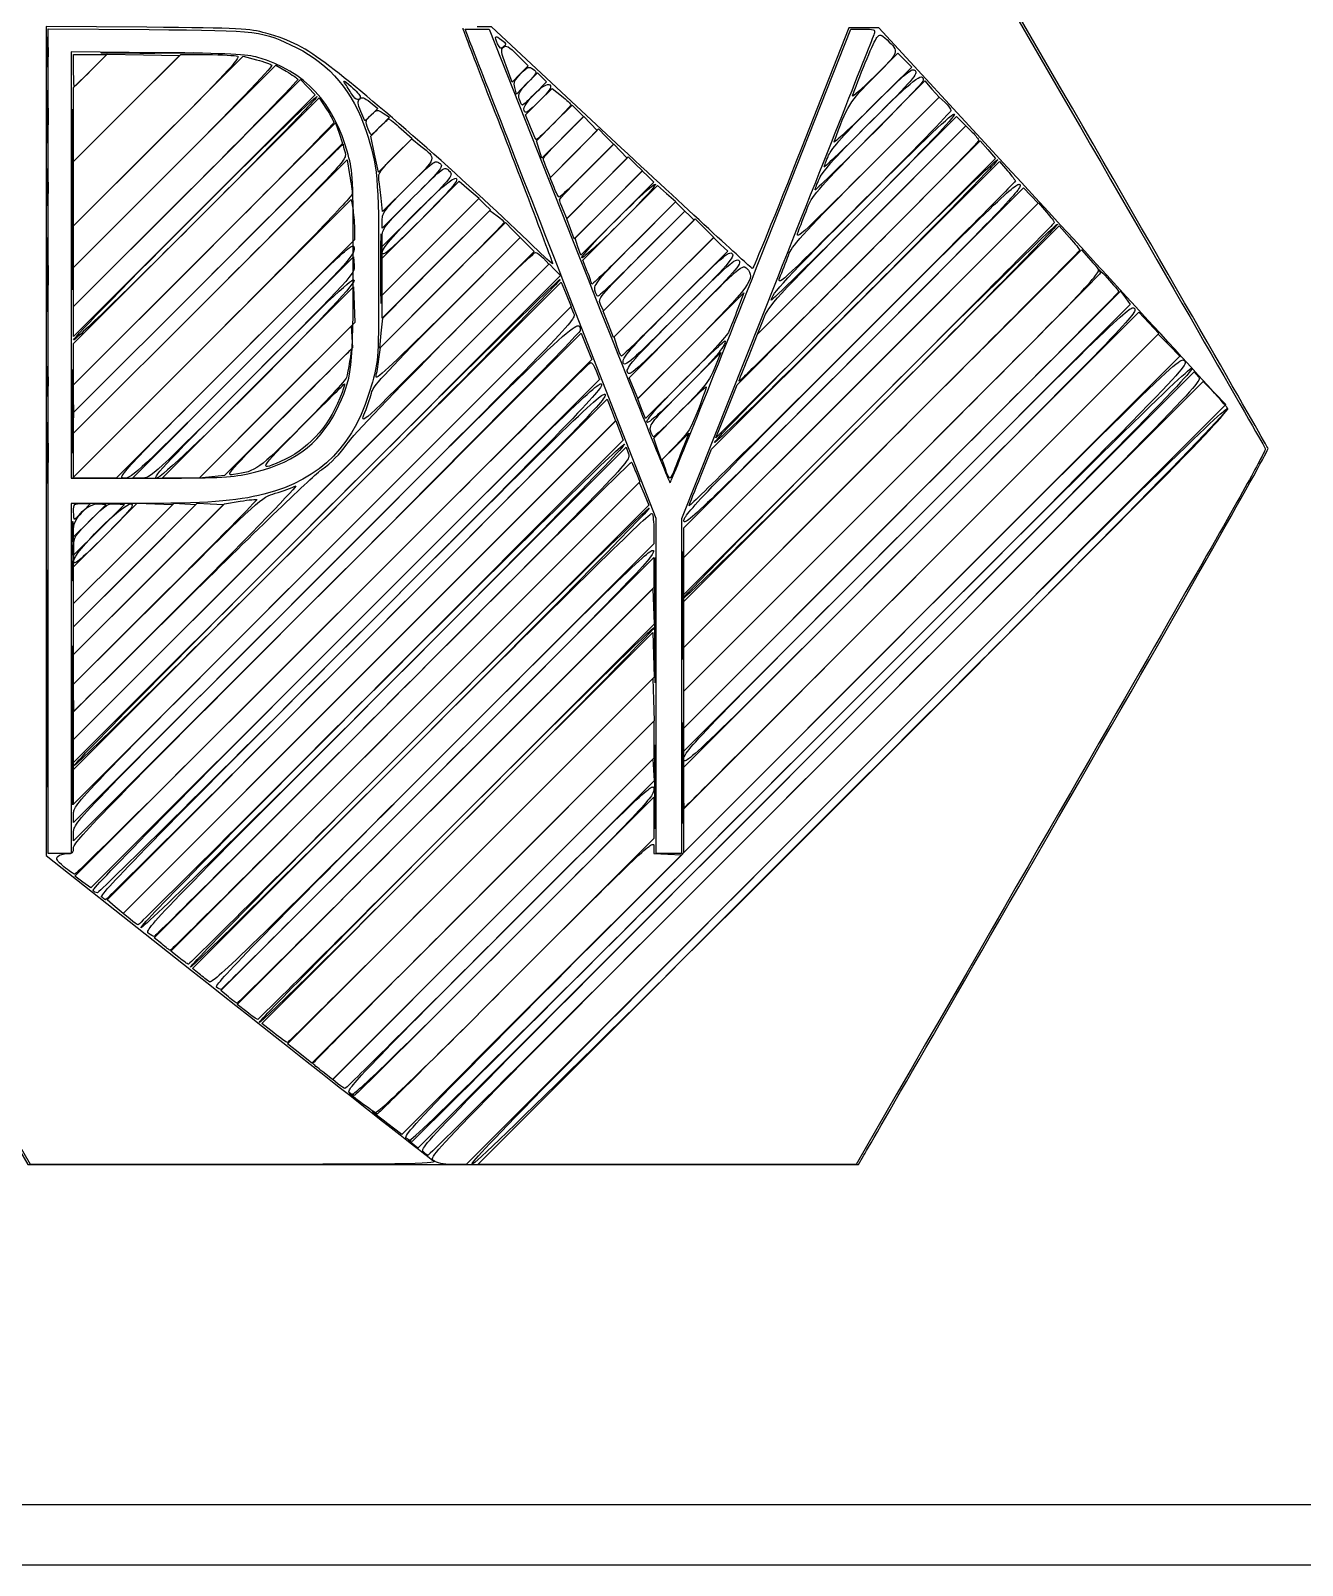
# Model space of a CAD drawing. Header units: millimetres. Extents: x 0 to 1058, y 0 to 353.
# Drawn here: x 674.3 to 869.1, y 0 to 235 of the extents above; entities that cross this region are included whole.
import ezdxf

# ---------------------------------------------------------------- set-up
doc = ezdxf.new("R2010")
doc.units = ezdxf.units.MM
doc.layers.add('Layer_1', color=7, linetype='CONTINUOUS')

msp = doc.modelspace()

# ---------------------------------------------------------------- linework, layer by layer
at = {"layer": 'Layer_1', "color": 7}
for points in [[(0, 176.38886), (0, 352.77774), (529.1667, 352.77774), (1058.3334, 352.77774), (1058.3334, 176.38886), (1058.3334, -0.00003), (529.1667, -0.00003), (0, -0.00003)], [(4.05328, 349.73778), (1053.85348, 349.73778), (1053.85348, 9.26201), (4.05328, 9.26201)], [(745.81443, 233.05803)], [(676.75798, 231.77496)], [(680.86115, 220.67417), (680.86115, 226.32457), (683.43647, 228.8827), (686.01178, 231.44082), (691.55395, 231.34332), (697.09609, 231.24582), (688.97864, 223.1348), (680.86115, 215.02379)], [(686.4174, 231.68614)], [(680.8611, 228.95274)], [(680.86115, 190.50256), (680.86115, 192.7957), (698.24576, 210.17763), (715.63037, 227.55957), (716.75894, 226.39517), (717.88751, 225.23076), (699.37433, 206.7201), (680.86115, 188.20943)], [(723.57877, 225.15946)], [(749.14158, 224.59716)], [(752.1941, 216.84834), (751.78226, 218.19024), (754.50176, 220.92579), (757.22125, 223.66134), (758.10616, 222.77644), (758.99103, 221.89155), (755.7985, 218.699), (752.60593, 215.50645)], [(800.19502, 225.07219)], [(676.77465, 221.89719)], [(749.86262, 222.81925)], [(680.86115, 178.6842), (680.86115, 180.8009), (700.92264, 200.86006), (720.98413, 220.91922), (721.52204, 219.34051), (722.05996, 217.76179), (701.46056, 197.16465), (680.86115, 176.56751)], [(726.00796, 219.97988)], [(750.84451, 220.27793)], [(780.89469, 176.74163), (782.51129, 180.79858), (801.1297, 199.4958), (819.74815, 218.19302), (820.9234, 216.84546), (822.09864, 215.49789), (800.68838, 194.09129), (779.27812, 172.68469)], [(797.37195, 218.01663)], [(757.00186, 204.72248), (756.43332, 206.25641), (761.11828, 210.98999), (765.80324, 215.72358), (766.90299, 214.66357), (768.00277, 213.60358), (762.78657, 208.39606), (757.57036, 203.18856)], [(795.86672, 214.19825)], [(728.13338, 197.38617), (728.13338, 200.20914), (734.04241, 206.09712), (739.95144, 211.98511), (741.46087, 210.67934), (742.97033, 209.37358), (735.55184, 201.96839), (728.13338, 194.56321)], [(758.11886, 201.96718), (757.68254, 203.2892), (762.83666, 208.4433), (767.99074, 213.5974), (768.87399, 212.71414), (769.75728, 211.83087), (764.15623, 206.23802), (758.55517, 200.64517)], [(680.6745, 209.19719)], [(728.13338, 192.79899), (728.13338, 194.56321), (735.53928, 201.96281), (742.94518, 209.36241), (743.82695, 208.48063), (744.70871, 207.59886), (736.42105, 199.31681), (728.13338, 191.03476)], [(754.46979, 211.03091)], [(774.34727, 156.63505), (774.34727, 158.92814), (800.37472, 184.9538), (826.40218, 210.97946), (827.53075, 209.81504), (828.65935, 208.65061), (801.50333, 181.49629), (774.34727, 154.34196)], [(794.45561, 210.67006)], [(762.79524, 190.053), (762.00294, 192.06833), (769.05395, 199.14997), (776.10495, 206.23161), (777.51405, 204.79585), (778.92312, 203.36009), (771.25535, 195.69888), (763.58755, 188.03765)], [(791.96662, 204.52288)], [(728.13338, 201.08888)], [(758.71396, 200.2721)], [(680.86115, 124.70776), (680.86115, 126.47208), (717.29954, 162.90918), (753.73792, 199.34629), (754.59193, 198.43724), (755.44593, 197.5282), (718.15354, 160.23582), (680.86115, 122.94344)], [(727.93314, 198.61385)], [(789.18419, 197.55552)], [(680.86115, 119.23969), (680.86115, 121.88594), (718.19665, 159.2202), (755.53218, 196.55446), (756.30868, 194.68597), (757.08522, 192.81747), (718.97319, 154.70545), (680.86115, 116.59343)], [(709.08497, 181.15494), (723.72366, 195.7988), (723.82794, 193.07922), (723.93225, 190.35963), (712.01186, 178.43535), (700.09142, 166.51108), (697.26885, 166.51108), (694.44627, 166.51108)], [(760.23616, 196.22075)], [(760.72451, 195.29949)], [(774.34727, 126.47218), (774.34727, 128.23608), (807.81075, 161.69816), (841.27419, 195.16023), (842.00783, 194.12997), (842.74143, 193.09971), (808.54435, 158.90399), (774.34727, 124.70828)], [(787.75283, 193.7869)], [(711.73849, 178.16549), (723.37088, 189.80535), (723.48109, 188.14697), (723.59126, 186.48858), (713.7797, 176.71602), (703.9681, 166.94346), (702.0371, 166.73454), (700.1061, 166.52563)], [(774.34727, 112.53693), (774.34727, 115.88875), (810.68137, 152.22158), (847.01551, 188.5544), (848.69078, 186.87913), (850.36605, 185.20386), (812.35664, 147.19448), (774.34727, 109.1851)], [(680.86115, 187.67942)], [(764.14155, 186.6756)], [(705.55687, 184.68504)], [(765.05683, 184.20158)], [(676.75835, 181.32774)], [(708.20295, 182.03981)], [(727.19157, 182.0333)], [(765.70467, 182.73746)], [(782.81394, 181.35887)], [(680.66471, 176.74163)], [(687.20498, 100.86743), (685.97643, 101.91072), (724.29558, 140.25068), (762.61473, 178.59064), (763.24835, 176.93159), (763.88194, 175.27254), (726.15772, 137.54834), (688.43353, 99.82414)], [(713.66709, 176.54298)], [(725.48645, 176.57413)], [(715.78259, 174.41391)], [(768.70283, 175.16229)], [(769.24744, 173.80703)], [(779.05312, 171.97913)], [(676.77768, 170.39163)], [(771.51813, 167.94316)], [(680.86115, 145.5263), (680.86115, 147.2907), (688.55894, 154.98253), (696.25673, 162.67435), (697.91352, 162.56424), (699.5703, 162.45413), (690.21573, 153.10802), (680.86115, 143.7619)], [(680.86115, 141.64473), (680.86115, 143.76181), (690.31997, 153.21575), (699.77876, 162.66968), (701.79012, 162.56191), (703.80148, 162.45413), (692.3313, 150.99089), (680.86115, 139.52765)], [(680.86115, 150.11471), (680.86115, 152.93858), (685.73249, 157.80061), (690.60385, 162.66263), (693.32229, 162.55838), (696.04076, 162.45413), (688.45096, 154.87249), (680.86115, 147.29084)], [(775.1436, 162.27774)], [(680.86115, 161.3958)], [(774.34727, 159.97928)], [(680.86115, 153.82174)], [(774.34727, 148.16826)], [(774.15455, 146.93191)], [(769.92319, 144.81524)], [(676.79557, 135.81941)], [(715.49928, 78.39055), (713.62493, 79.85792), (741.60483, 107.84107), (769.58477, 135.82422), (769.68718, 132.57313), (769.78959, 129.32204), (743.58162, 103.12261), (717.37366, 76.92319)], [(680.86119, 132.91061)], [(680.67323, 128.58747)], [(680.86115, 122.41511)], [(774.34727, 123.4731)], [(774.15353, 121.35552)], [(769.91716, 119.23886)], [(774.3473, 119.15133)], [(799.1213, 119.49455)], [(679.35225, 107.0011)], [(683.83426, 103.40513)], [(685.15379, 102.41044)], [(689.50421, 98.964)], [(691.19239, 97.65219)], [(692.30565, 96.82129)], [(694.34961, 95.17126)], [(696.98836, 93.07305)], [(698.74328, 91.61399)], [(702.73338, 88.5447)], [(704.58013, 87.05737)], [(707.37685, 84.74733)], [(709.32655, 83.14746)], [(711.54026, 81.53481)], [(721.38149, 73.71304)], [(723.08227, 72.40761)], [(725.33052, 70.54107)], [(731.81677, 65.42399)], [(734.37469, 63.42518)]]:
    msp.add_lwpolyline(points, close=True, dxfattribs=at)
for points in [[(832.27624, 225.95413), (800.8624, 280.28191), (737.42509, 280.28191), (673.98777, 280.28191), (642.35239, 225.43202)], [(642.8141, 225.44537), (674.33476, 280.10569), (737.47497, 280.01741), (800.61521, 279.92913), (831.92382, 225.77774)], [(692.06185, 235.57182), (676.62782, 235.70215), (676.62782, 172.20335), (676.62782, 108.70456), (696.47157, 93.03689)], [(676.9806, 172.1788), (676.9806, 235.34929), (692.41463, 235.21688)], [(741.34353, 233.97983), (740.86467, 235.30274), (742.70684, 235.30274), (744.54901, 235.30274), (758.27708, 200.55413)], [(764.75909, 217.12577), (744.89032, 235.63768), (742.68546, 235.64668)], [(786.19877, 200.551), (799.92366, 235.29648), (801.81688, 235.29948)], [(821.66151, 216.58729), (804.24103, 235.47913), (801.94458, 235.47913), (799.64814, 235.47913), (792.37757, 217.05035)], [(693.82574, 231.68184), (680.50838, 231.83359), (680.50838, 199.17233), (680.50838, 166.51108), (692.41463, 166.51608)], [(680.86115, 210.08376), (680.86115, 215.02365), (689.06599, 223.22292), (697.27083, 231.42219), (701.32502, 231.39739)], [(680.86115, 228.95274), (680.86115, 231.42219), (683.40934, 231.42219), (685.95752, 231.42219), (683.50699, 228.95274)], [(680.86115, 201.96855), (680.86115, 205.14382), (693.85414, 218.13323), (706.84708, 231.12264), (708.89736, 230.58725)], [(748.87587, 231.30792), (750.52426, 229.65954), (749.28886, 228.42414), (748.05347, 227.18875), (747.13135, 229.64998)], [(803.48915, 227.93198), (807.15511, 231.58549), (808.21225, 230.52836), (809.26938, 229.47123), (803.22668, 223.47935)], [(680.86115, 195.79449), (680.86115, 198.79325), (696.34986, 214.27894), (711.83854, 229.76464), (713.44135, 228.82534)], [(750.41398, 227.06911), (751.92129, 228.60496), (752.62759, 227.89865), (753.33392, 227.19234), (751.59483, 225.42671)], [(750.31753, 226.99435), (748.68918, 225.35253), (748.44354, 226.33112)], [(750.84451, 220.27793), (750.09591, 222.18504), (752.13366, 224.20153), (754.17141, 226.21802), (755.61629, 225.05689)], [(802.71025, 218.72219), (811.27351, 227.36524), (812.37019, 226.10907), (813.46687, 224.85289), (802.35419, 213.76185)], [(680.86115, 183.97598), (680.86115, 187.15105), (699.67836, 205.9658), (718.4956, 224.78055), (719.6103, 223.0434)], [(726.29893, 224.07722), (727.4631, 223.12131), (726.47532, 222.17687), (725.48755, 221.23243), (724.86592, 222.69448)], [(802.27418, 213.66436), (813.48021, 224.86627), (814.37485, 224.02579)], [(728.2958, 222.40306), (729.23073, 221.79049), (727.90489, 220.43273)], [(755.92941, 218.82549), (759.03096, 221.91269), (760.06213, 220.83637), (761.09334, 219.76005), (757.50241, 216.16912), (753.91149, 212.5782), (753.36966, 213.87497)], [(801.79508, 207.5174), (816.14005, 221.889), (816.84613, 221.18288), (817.55225, 220.47676), (801.58701, 204.51823), (785.62173, 188.55969), (786.53592, 190.85274)], [(726.9648, 216.13603), (726.37136, 218.87072), (727.67674, 220.20757)], [(731.053, 220.03155), (732.73787, 218.5458), (730.14806, 215.97357), (727.55825, 213.40134), (726.9648, 216.13603)], [(754.46979, 211.03091), (753.88806, 212.51186), (757.58214, 216.2606), (761.27625, 220.00933), (762.41943, 218.82986), (763.56261, 217.65039), (759.5239, 213.60018)], [(784.23327, 185.06176), (785.65256, 188.55969), (801.59738, 204.51415), (817.54216, 220.46861), (818.5225, 219.5294)], [(693.73546, 218.01455), (680.86115, 205.14387), (680.86115, 210.08376)], [(730.06639, 215.89277), (732.66379, 218.47281), (734.04851, 217.37611)], [(759.45634, 213.53285), (763.61542, 217.68109), (764.64768, 216.60365), (765.67991, 215.52622), (761.0466, 210.8929), (756.41328, 206.25958), (755.85526, 207.59508)], [(680.86115, 170.04106), (680.86115, 173.39247), (701.80769, 194.33677), (722.75419, 215.28107), (723.15075, 213.00398)], [(696.19894, 214.12802), (680.86115, 198.79328), (680.86115, 201.96855)], [(776.95638, 166.86797), (778.58671, 170.92903), (800.65211, 192.97353), (822.71748, 215.01802), (823.92712, 213.60691)], [(676.76611, 211.13747), (676.76498, 211.13747)], [(698.12695, 210.05883), (680.86115, 192.79572), (680.86115, 195.79449)], [(702.02892, 187.85769), (723.37088, 209.2043), (723.61514, 207.87783)], [(732.20825, 211.33173), (728.19684, 207.3317), (727.97565, 209.41097)], [(732.87919, 209.53333), (728.13338, 204.79727), (728.13338, 206.03285)], [(759.55812, 198.1913), (758.88005, 199.91153), (764.60094, 205.62452), (770.32179, 211.33751), (771.71717, 210.11306), (773.11255, 208.8886), (766.67435, 202.42952)], [(727.99347, 188.73608), (728.213, 191.02913), (736.41939, 199.27438), (744.62574, 207.51963), (745.72817, 206.70457)], [(733.59868, 207.43054), (728.13338, 201.97378), (728.13338, 203.38552)], [(767.837, 200.74667), (774.5104, 207.42698), (775.21712, 206.72024), (775.92387, 206.01351), (768.98403, 199.07366), (762.04418, 192.13382), (761.60391, 193.10009)], [(766.79649, 202.52837), (773.09907, 208.83828), (773.8047, 208.13268), (774.51029, 207.42707), (767.99417, 200.90379)], [(774.34727, 151.5197), (774.34727, 154.34196), (801.5192, 181.50499), (828.69117, 208.66802), (829.90459, 207.25691)], [(723.87973, 204.78619), (723.90023, 203.02103), (705.64271, 184.76605), (687.38522, 166.51108), (684.03616, 166.51108), (680.68713, 166.51108), (702.0291, 187.85769), (702.02892, 187.85769)], [(727.62376, 184.7208), (727.85917, 186.52634), (737.44389, 196.10632), (747.02862, 205.68629), (748.15708, 204.52199), (749.28558, 203.35769), (738.14017, 192.25452)], [(774.34727, 144.11127), (774.34727, 147.63909), (803.10967, 176.38967), (831.8721, 205.14024), (833.43501, 203.37635)], [(738.03723, 192.11353), (749.29532, 203.3675), (750.35351, 202.30933), (751.41167, 201.25116), (738.01578, 187.85876)], [(764.14155, 186.6756), (763.70195, 188.14289), (771.30686, 195.74779), (778.91176, 203.35269), (779.9908, 202.31891), (781.06984, 201.28512), (773.03712, 193.24671)], [(700.7931, 200.73052), (680.86115, 180.80092), (680.86115, 183.97598)], [(752.84067, 200.1877), (753.68204, 199.2921), (717.2716, 162.88166), (680.86115, 126.47123), (680.86115, 128.59236)], [(706.7917, 183.45001), (723.72366, 200.38895), (723.83683, 199.08688)], [(774.34727, 137.23202), (774.34727, 140.58344), (804.80568, 171.04031), (835.26406, 201.49719), (836.73207, 199.82946)], [(676.782, 197.73191), (676.78165, 197.73191)], [(680.86115, 174.97999), (680.86115, 176.56751), (701.49866, 197.20274)], [(737.30225, 195.96557), (727.7739, 186.44302), (727.99347, 188.73608)], [(770.11387, 134.67288), (770.11383, 160.33747), (755.96811, 196.49719)], [(788.68367, 197.17817), (773.99449, 160.28841), (773.99449, 134.64827), (773.99449, 109.00812), (772.05422, 109.00812), (770.11394, 109.00812), (770.11387, 134.67288)], [(701.81287, 194.34198), (680.86115, 173.39247), (680.86115, 174.97999)], [(718.93893, 154.6708), (757.01671, 192.74736), (757.45817, 191.7785)], [(767.87891, 177.15519), (767.28325, 178.67155), (775.4128, 186.79062), (783.54232, 194.90969), (782.63653, 192.48733)], [(766.63657, 180.28752), (765.95084, 181.85691), (774.64075, 190.58458)], [(774.34727, 119.15133), (774.34727, 122.2388), (809.2069, 157.09711), (844.06654, 191.95541), (845.58881, 190.30397), (847.11104, 188.65252), (810.818, 152.35819)], [(719.74051, 149.82792), (758.61984, 188.70847), (759.43602, 186.70239), (760.25218, 184.69632), (720.82185, 145.26481)], [(702.20421, 188.03052), (680.86115, 166.68965), (680.86115, 170.04106)], [(775.55508, 186.9453), (767.3223, 178.71812), (766.63657, 180.28752)], [(774.50842, 180.24522), (780.00681, 185.73747), (779.09093, 183.44441)], [(691.27096, 166.51108), (689.85974, 166.51108), (706.7917, 183.45001)], [(760.89779, 182.97438), (761.41236, 181.62239), (722.45969, 142.68832), (683.50699, 103.75425), (682.27227, 104.64709)], [(794.55131, 121.9804), (853.91242, 181.34071), (855.66255, 179.56386), (857.41268, 177.78701), (799.21161, 119.58515), (741.01058, 61.3833), (738.89349, 61.3913)], [(774.62187, 181.74648), (768.47454, 175.63882), (767.87891, 177.15519)], [(793.16349, 123.41479), (852.52311, 182.77364), (853.19311, 182.0333)], [(770.3316, 170.95981), (769.75107, 172.66355), (773.7073, 176.63103)], [(802.74588, 177.09441), (774.34727, 148.69744), (774.34727, 151.5197)], [(689.50421, 98.964), (688.44588, 99.83044), (726.18224, 137.57025), (763.91863, 175.31006), (764.4968, 173.82099), (765.07493, 172.33191), (727.99576, 135.20205)], [(690.34876, 162.63052), (680.50838, 162.63052), (680.50838, 135.81941), (680.50838, 109.0083), (678.74449, 109.0083), (676.9806, 109.0083), (676.9806, 172.1788)], [(771.51813, 167.94316), (771.04548, 169.37524), (773.06933, 171.38274), (775.09318, 173.39024), (774.32776, 171.44997)], [(728.55643, 134.2858), (765.49202, 171.23734), (765.8805, 170.21555)], [(773.11135, 171.49955), (770.91213, 169.25608), (770.3316, 170.95981)], [(804.68616, 170.9208), (774.34727, 140.58345), (774.34727, 144.11127)], [(707.57349, 167.19193), (707.57349, 167.19157)], [(767.03091, 167.36531), (767.59038, 165.9265), (731.72166, 130.05907)], [(696.98836, 93.07305), (695.73243, 94.07114), (731.62951, 129.96695), (767.52663, 165.86276), (768.25162, 164.11828), (768.97658, 162.3738), (733.82584, 127.22438)], [(774.34727, 131.05689), (774.34727, 133.87769), (806.33695, 165.8688)], [(806.27366, 165.80552), (774.34727, 133.88059), (774.34727, 137.23202)], [(680.86115, 137.23418), (680.86115, 139.52759), (692.41463, 151.0646), (703.9681, 162.60161), (706.39422, 162.98278)], [(684.70897, 162.56817), (685.82827, 162.45413), (683.34471, 159.99415), (680.86115, 157.53417), (680.86115, 158.77603)], [(687.34263, 162.56691), (688.64273, 162.45413), (684.75194, 158.57959), (680.86115, 154.70506), (680.86115, 156.11898)], [(682.16509, 162.63052), (683.46899, 162.63052), (682.27227, 161.3958)], [(807.68477, 161.57219), (774.34727, 128.23609), (774.34727, 131.05689)], [(769.75576, 158.57289), (769.76076, 156.45553), (735.98229, 122.69414)], [(680.65824, 155.39858), (680.65771, 155.39858)], [(704.58013, 87.05737), (703.42824, 88.01802), (736.59472, 121.17843), (769.76116, 154.33884), (769.76116, 152.04575), (769.76116, 149.75267), (737.92222, 117.91521)], [(719.38036, 152.29043), (680.86115, 113.7712), (680.86115, 115.18273)], [(719.66671, 149.75413), (680.86115, 110.94978), (680.86115, 112.3609)], [(680.86115, 132.91061), (680.86115, 134.94069), (695.23685, 149.2547)], [(694.9584, 149.03471), (680.86115, 134.94078), (680.86115, 137.23418)], [(680.86115, 128.59236), (680.86115, 130.71349), (698.78643, 148.52409)], [(707.37685, 84.74733), (705.89483, 85.88636), (737.7398, 117.73478), (769.58477, 149.58319), (769.68909, 146.86333), (769.7934, 144.14347), (739.52736, 113.87588)], [(682.27227, 104.64709), (681.03754, 105.53993), (720.37227, 144.84281)], [(711.54026, 81.53481), (709.70046, 82.9891), (739.64261, 112.93427), (769.58477, 142.87944), (769.68662, 139.45211), (769.7885, 136.02478), (741.81802, 108.05265)], [(694.34961, 95.17126), (693.19776, 96.13191), (729.70119, 132.62939)], [(743.6556, 103.18747), (769.76116, 129.29123), (769.76116, 126.46896), (769.76116, 123.64669), (745.14394, 99.03133), (720.52668, 74.41598), (719.03838, 75.55986)], [(700.08458, 90.59326), (699.06572, 91.40459), (734.13575, 126.47593)], [(721.38149, 73.71304), (720.54866, 74.40111), (745.06671, 98.94107), (769.58477, 123.48103), (769.69494, 121.82389), (769.80515, 120.16675), (746.23621, 96.59586)], [(793.11646, 123.37885), (733.60144, 63.87567), (732.71949, 64.60038)], [(806.90005, 72.05483), (800.74472, 61.3833), (771.75958, 61.3833), (742.77447, 61.3833), (800.41296, 119.0226)], [(746.87163, 94.76181), (769.76116, 117.64932), (769.76116, 114.47424), (769.76116, 111.29915), (748.68159, 90.22178)], [(705.51764, 61.40188), (674.25885, 61.38338), (642.77117, 115.86422)], [(769.76116, 110.17056), (769.76116, 109.04197), (771.8815, 108.93694), (774.00187, 108.83191), (752.56691, 87.41822), (731.13199, 66.00452), (729.01532, 67.61162)], [(701.65345, 89.35733), (701.65384, 89.35733)], [(671.93319, 64.6465), (673.84677, 61.3833), (737.46774, 61.3833), (801.08867, 61.3833), (801.86994, 62.70622)], [(735.98332, 62.0097), (735.98332, 62.00954)]]:
    msp.add_lwpolyline(points, dxfattribs=at)
for points in [[(710.3181, 234.66142), (707.6451, 235.40025), (706.67987, 235.44839), (692.06185, 235.57182)], [(692.41463, 235.21688), (709.6982, 235.0686), (709.65227, 235.07424), (715.03922, 232.43673)], [(740.4806, 235.41786), (740.4806, 235.28711), (741.97836, 231.35805), (743.80892, 226.68661)], [(801.81688, 235.29948), (803.44982, 235.30248), (803.68692, 235.21768), (803.5415, 234.68525)], [(676.75798, 231.77496), (676.75798, 233.81226), (676.81628, 234.64569), (676.88752, 233.62705)], [(676.88752, 233.62705), (676.95882, 232.6084), (676.95882, 230.94153), (676.88752, 229.92288)], [(720.09079, 229.58732), (716.25309, 232.51833), (714.18296, 233.59316), (710.3181, 234.66142)], [(755.96811, 196.49719), (748.18795, 216.38503), (741.60692, 233.25222), (741.34353, 233.97983)], [(745.81443, 233.05803), (745.27217, 234.24815), (745.47378, 234.42283), (746.46407, 233.62093)], [(746.74579, 232.55653), (746.33019, 232.21161), (746.15778, 232.30445), (745.81443, 233.05803)], [(746.46407, 233.62093), (747.14115, 233.07265), (747.18197, 232.91851), (746.74579, 232.55653)], [(746.71835, 232.53375), (747.13339, 232.87821), (747.5321, 232.65168), (748.87587, 231.30792)], [(803.5415, 234.68525), (803.4488, 234.3457), (796.76274, 217.46752), (788.68367, 197.17817)], [(800.19502, 225.07219), (801.5783, 228.90606), (803.49473, 233.49426), (803.91866, 233.98712)], [(805.48337, 233.63434), (807.40287, 231.80819), (807.41338, 231.83868), (803.5595, 228.04388)], [(803.91866, 233.98712), (804.4274, 234.5786), (804.51051, 234.55986), (805.48337, 233.63434)], [(676.88752, 229.92288), (676.81622, 228.90424), (676.75798, 229.73767), (676.75798, 231.77496)], [(692.15004, 231.57983), (685.84414, 231.57983), (683.26445, 231.62763), (686.4174, 231.68614)], [(686.4174, 231.68614), (689.57036, 231.74464), (694.72973, 231.74464), (697.88268, 231.68614)], [(697.88268, 231.68614), (701.03563, 231.62764), (698.45595, 231.57983), (692.15004, 231.57983)], [(705.99449, 231.12892), (706.48277, 230.93553), (703.95254, 228.22874), (693.73546, 218.01455)], [(709.0674, 230.95985), (707.49108, 231.42697), (704.73493, 231.55753), (693.82574, 231.68184)], [(701.32502, 231.39739), (703.55482, 231.38369), (705.65611, 231.26294), (705.99449, 231.12892)], [(708.89736, 230.58725), (710.02498, 230.29278), (711.08014, 229.91931), (711.24217, 229.7573)], [(722.91498, 216.07635), (720.69294, 224.13382), (716.34982, 228.80182), (709.0674, 230.95985)], [(715.03922, 232.43673), (720.10264, 229.95762), (723.66711, 225.68213), (725.67004, 219.68521)], [(747.13135, 229.64998), (746.3371, 231.76994), (746.27981, 232.1698), (746.71835, 232.53375)], [(680.9588, 226.4833), (680.9051, 226.4833), (680.8611, 227.59455), (680.8611, 228.95274)], [(683.50699, 228.95274), (682.1592, 227.59455), (681.01253, 226.4833), (680.9588, 226.4833)], [(711.24217, 229.7573), (711.40416, 229.5953), (704.63471, 222.56212), (696.19894, 214.12802)], [(713.44135, 228.82534), (714.32287, 228.30872), (715.12258, 227.75912), (715.21847, 227.60399)], [(751.32852, 202.00212), (742.19591, 210.92458), (727.27832, 224.0979), (720.09079, 229.58732)], [(748.44354, 226.33112), (748.23974, 227.14318), (748.39884, 227.51061), (749.3785, 228.49029)], [(749.3785, 228.49029), (750.45977, 229.57155), (750.61743, 229.62735), (751.2525, 229.15353)], [(751.2525, 229.15353), (751.92228, 228.65378), (751.89046, 228.5803), (750.31753, 226.99435)], [(803.5595, 228.04388), (801.60401, 226.11841), (800.09003, 224.78115), (800.19502, 225.07219)], [(803.02617, 221.14877), (809.63257, 227.72225), (811.03616, 228.82287), (811.03616, 227.4298)], [(809.79241, 228.93659), (810.26231, 228.46666), (809.51618, 227.60343), (803.09397, 221.18695)], [(803.23762, 223.47644), (808.59233, 228.79831), (809.32247, 229.40652), (809.79241, 228.93659)], [(676.77465, 221.89719), (676.77465, 225.4867), (676.82705, 226.95514), (676.89107, 225.16038)], [(680.6745, 209.19719), (680.6745, 221.51795), (680.7187, 226.55826), (680.7728, 220.39788)], [(715.21847, 227.60399), (715.31427, 227.44886), (707.62316, 219.55354), (698.12695, 210.05883)], [(722.5282, 226.83608), (722.05883, 227.57738), (722.19401, 227.52455), (723.37589, 226.50484)], [(723.57877, 225.15946), (723.30812, 225.59653), (722.83536, 226.35101), (722.5282, 226.83608)], [(723.37589, 226.50484), (724.14925, 225.83758), (724.78199, 225.13644), (724.78199, 224.94673)], [(743.80892, 226.68661), (747.83722, 216.40684), (754.23894, 199.63288), (754.23894, 199.35764)], [(749.14158, 224.59716), (748.94512, 225.38005), (749.15318, 225.78463), (750.41398, 227.06911)], [(749.86262, 222.81925), (749.50847, 223.74222), (753.23306, 227.44661), (753.81285, 226.74801)], [(753.81285, 226.74801), (754.13293, 226.36234), (753.79205, 225.84264), (752.15963, 224.22723)], [(797.37195, 218.01663), (799.32147, 223.5042), (799.76089, 224.2164), (803.48915, 227.93198)], [(811.03616, 227.4298), (811.03616, 227.19717), (807.30554, 223.27874), (802.74588, 218.72219)], [(831.92382, 225.77774), (849.14357, 195.99448), (863.3221, 171.36036), (863.43171, 171.03524)], [(863.85377, 171.04278), (863.76367, 171.36375), (849.55385, 196.07385), (832.27624, 225.95413)], [(676.89107, 225.16038), (676.95507, 223.36562), (676.95507, 220.42875), (676.89107, 218.63399)], [(680.86115, 187.67942), (680.86115, 188.37068), (717.79279, 225.29982), (718.13844, 224.95417)], [(718.13844, 224.95417), (718.28351, 224.80911), (709.95544, 216.24369), (699.63165, 205.91991)], [(724.78199, 224.94673), (724.78199, 224.2566), (724.05873, 224.38448), (723.57877, 225.15946)], [(724.86592, 222.69448), (724.36589, 223.87055), (724.33139, 224.24225), (724.68953, 224.59482)], [(724.68953, 224.59482), (725.0452, 224.94495), (725.36898, 224.84081), (726.29893, 224.07722)], [(749.61614, 223.66108), (749.48434, 223.66108), (749.2708, 224.08232), (749.14158, 224.59716)], [(751.59483, 225.42671), (750.63831, 224.45561), (749.74793, 223.66108), (749.61614, 223.66108)], [(752.15963, 224.22723), (750.42502, 222.51071), (750.06558, 222.29038), (749.86262, 222.81925)], [(757.06116, 223.69852), (757.06116, 223.44728), (752.02649, 218.36917), (751.77831, 218.37011)], [(755.61629, 225.05689), (756.41095, 224.41827), (757.06116, 223.80701), (757.06116, 223.69852)], [(796.53918, 215.95891), (797.00206, 217.01107), (799.08969, 219.35399), (803.23762, 223.47644)], [(803.22668, 223.47935), (799.90317, 220.18381), (797.26855, 217.72559), (797.37195, 218.01663)], [(814.37485, 224.02579), (814.86691, 223.56353), (815.2695, 223.01376), (815.2695, 222.80409)], [(676.89107, 218.63399), (676.82707, 216.83924), (676.77465, 218.30767), (676.77465, 221.89719)], [(720.72505, 220.98319), (720.72505, 220.8055), (711.75567, 211.6918), (700.7931, 200.73052)], [(719.6103, 223.0434), (720.22343, 222.08797), (720.72505, 221.16087), (720.72505, 220.98319)], [(726.00796, 219.97988), (725.53298, 221.22926), (725.55274, 221.31695), (726.5124, 222.21853)], [(726.5124, 222.21853), (727.33328, 222.9897), (727.39131, 222.9957), (728.2958, 222.40306)], [(727.67674, 220.20757), (728.39472, 220.94283), (729.06898, 221.53831), (729.1751, 221.53086)], [(729.1751, 221.53086), (729.28125, 221.52386), (730.12629, 220.84871), (731.053, 220.03155)], [(795.12832, 212.43113), (795.60182, 213.50699), (797.94084, 216.0888), (803.02617, 221.14877)], [(803.09397, 221.18695), (799.11898, 217.21551), (795.86672, 214.07059), (795.86672, 214.19825)], [(815.2695, 222.80409), (815.2695, 222.59442), (809.22825, 216.39116), (801.84454, 209.01906)], [(815.80925, 222.27159), (815.94189, 221.9259), (811.32484, 217.07169), (801.88024, 207.62709)], [(802.07321, 209.20196), (811.32131, 218.48363), (815.67367, 222.62484), (815.80925, 222.27159)], [(680.7728, 220.39788), (680.8268, 214.2375), (680.8268, 204.15688), (680.7728, 197.99649)], [(725.67004, 219.68521), (727.44867, 214.35989), (727.60559, 212.59182), (727.58728, 198.08469)], [(726.46555, 219.07497), (726.40315, 219.07497), (726.19719, 219.48217), (726.00796, 219.97988)], [(727.90489, 220.43273), (727.17569, 219.68596), (726.52799, 219.07497), (726.46555, 219.07497)], [(751.77831, 218.37011), (751.67646, 218.37046), (751.25624, 219.22901), (750.84451, 220.27793)], [(752.82783, 215.45502), (752.82783, 215.61081), (754.22352, 217.12753), (755.92941, 218.82549)], [(793.41936, 208.22705), (794.03576, 209.79599), (795.45615, 211.40046), (802.71025, 218.72219)], [(802.74588, 218.72219), (798.18623, 214.16563), (794.45561, 210.54217), (794.45561, 210.67006)], [(818.5225, 219.5294), (819.06168, 219.01283), (819.50283, 218.42088), (819.50283, 218.21394)], [(701.49866, 197.20274), (712.84928, 208.55212), (722.13616, 217.75807), (722.13616, 217.66039)], [(722.45038, 216.38715), (722.76258, 215.29861), (722.62842, 215.1553), (701.81287, 194.34198)], [(722.13616, 217.66039), (722.13616, 217.56269), (722.27755, 216.98976), (722.45038, 216.38715)], [(734.04851, 217.37611), (736.51764, 215.4205), (736.60876, 215.71974), (732.20825, 211.33173)], [(784.86742, 198.61771), (784.7357, 198.61571), (775.68694, 206.94421), (764.75909, 217.12577)], [(792.37757, 217.05035), (788.37876, 206.91452), (784.99919, 198.61983), (784.86742, 198.61771)], [(819.50283, 218.21394), (819.50283, 218.00701), (811.24783, 209.58384), (801.15838, 199.4958)], [(857.54681, 177.38238), (856.96021, 178.2199), (846.10404, 190.08031), (821.66151, 216.58729)], [(676.76498, 211.13747), (676.76498, 213.65983), (676.82178, 214.64541), (676.88986, 213.32765)], [(723.70849, 199.14302), (723.69399, 212.58022), (723.65619, 213.38891), (722.91498, 216.07635)], [(727.61176, 212.40148), (727.49443, 213.15056), (727.93124, 213.77184), (730.06639, 215.89277)], [(732.15353, 211.27718), (735.9394, 215.05231), (736.21601, 215.25632), (736.89938, 214.77767)], [(736.89938, 214.77767), (737.59661, 214.28931), (737.43906, 214.08379), (732.87919, 209.53333)], [(732.89345, 209.54752), (737.65277, 214.29706), (737.65358, 214.29766), (738.35871, 213.59253)], [(753.36966, 213.87497), (753.07163, 214.5882), (752.82783, 215.29922), (752.82783, 215.45502)], [(779.05312, 171.97913), (779.76597, 173.37564), (822.17325, 215.72543), (822.43487, 215.3021)], [(795.86672, 214.19825), (795.86672, 214.32591), (796.16933, 215.11821), (796.53918, 215.95891)], [(822.43487, 215.3021), (822.54603, 215.12223), (812.70907, 205.06286), (800.57492, 192.94794)], [(676.88986, 213.32765), (676.95786, 212.0099), (676.95746, 209.94615), (676.88986, 208.74154)], [(723.15075, 213.00398), (723.36883, 211.75158), (723.54727, 210.42191), (723.54727, 210.04914)], [(727.97565, 209.41097), (727.85401, 210.55457), (727.69026, 211.9003), (727.61176, 212.40148)], [(728.13338, 201.08888), (728.13338, 202.37089), (738.85306, 213.08252), (739.49431, 212.44127)], [(738.35871, 213.59253), (739.06385, 212.88739), (739.06314, 212.88647), (733.59868, 207.43054)], [(739.49431, 212.44127), (739.84334, 212.09221), (738.73255, 210.80316), (734.03292, 206.10354)], [(759.5239, 213.60018), (757.3026, 211.37256), (755.38758, 209.54997), (755.26834, 209.54997)], [(755.29727, 209.15759), (755.29727, 209.28245), (757.16886, 211.25131), (759.45634, 213.53285)], [(758.71396, 200.2721), (758.45036, 200.69858), (769.65268, 211.89271), (769.99773, 211.54766)], [(769.99773, 211.54766), (770.14174, 211.40364), (767.70753, 208.73376), (764.58834, 205.61459)], [(790.50852, 200.97912), (790.94384, 202.13298), (793.55722, 204.95057), (802.27418, 213.66436)], [(802.35419, 213.76185), (791.62795, 203.05647), (791.26674, 202.7352), (791.96662, 204.52288)], [(794.45561, 210.67006), (794.45561, 210.79795), (794.75832, 211.59043), (795.12832, 212.43113)], [(799.82753, 186.52086), (822.50871, 209.21007), (825.36607, 211.95182), (825.83844, 211.47944)], [(825.14202, 212.01848), (825.14602, 211.92098), (813.85539, 200.57033), (800.05422, 186.79487)], [(823.92712, 213.60691), (824.59243, 212.8308), (825.13913, 212.116), (825.14202, 212.01848)], [(676.88986, 208.74154), (676.82116, 207.53694), (676.76551, 208.6151), (676.76611, 211.13747)], [(680.7728, 197.99649), (680.7188, 191.83611), (680.6745, 196.87642), (680.6745, 209.19719)], [(723.54727, 210.04914), (723.54727, 209.62329), (715.61478, 201.43971), (702.20421, 188.03052)], [(728.13338, 206.03285), (728.13338, 207.13829), (728.55678, 207.69061), (732.15353, 211.27718)], [(728.13338, 203.38552), (728.13338, 204.72821), (728.36621, 205.02963), (732.89345, 209.54752)], [(755.26834, 209.54997), (755.1491, 209.54997), (754.78973, 210.21639), (754.46979, 211.03091)], [(787.75283, 193.7869), (787.75283, 194.68292), (789.76786, 196.85198), (802.07321, 209.20196)], [(825.83844, 211.47944), (826.31081, 211.00707), (823.51176, 208.09142), (800.35818, 184.93786)], [(723.61514, 207.87783), (723.74948, 207.14827), (723.86854, 205.75703), (723.87973, 204.78619)], [(755.85526, 207.59508), (755.54838, 208.3296), (755.29727, 209.03273), (755.29727, 209.15759)], [(786.53592, 190.85274), (787.40739, 193.03869), (788.12021, 193.81713), (801.79508, 207.5174)], [(801.88024, 207.62709), (794.11017, 199.85701), (787.75283, 193.62892), (787.75283, 193.7869)], [(801.84454, 209.01906), (788.76558, 195.96073), (788.43926, 195.66525), (789.18419, 197.55552)], [(791.96662, 204.52288), (792.36543, 205.54153), (793.01916, 207.2084), (793.41936, 208.22705)], [(829.90459, 207.25691), (830.57197, 206.4808), (831.12397, 205.76605), (831.13127, 205.66859)], [(676.78165, 197.73191), (676.78186, 202.77663), (676.83135, 204.79132), (676.89175, 202.209)], [(699.63165, 205.91991), (689.30789, 195.59613), (680.86115, 187.38791), (680.86115, 187.67942)], [(727.93314, 198.61385), (727.93314, 203.36753), (727.98314, 205.31222), (728.04413, 202.93538)], [(734.03292, 206.10354), (729.06761, 201.13822), (728.13338, 200.34412), (728.13338, 201.08888)], [(746.8306, 205.68881), (746.8306, 205.57843), (742.54284, 201.20298), (737.30225, 195.96557)], [(745.72817, 206.70457), (746.33449, 206.25628), (746.8306, 205.79919), (746.8306, 205.68881)], [(764.58834, 205.61459), (761.46919, 202.49542), (758.82568, 200.0913), (758.71396, 200.2721)], [(774.34727, 148.16826), (774.34727, 148.86016), (831.34262, 205.85227), (831.60692, 205.42464)], [(831.13127, 205.66859), (831.13827, 205.57109), (818.36512, 192.71274), (802.74588, 177.09441)], [(831.60692, 205.42464), (831.71808, 205.24477), (818.88014, 192.16944), (803.07817, 176.36834)], [(676.89175, 202.209), (676.95215, 199.62668), (676.95195, 195.49918), (676.89175, 193.03678)], [(705.55687, 184.68504), (723.0744, 202.20951), (723.72778, 202.81883), (723.83866, 201.73475)], [(728.04413, 202.93538), (728.10513, 200.55854), (728.10513, 196.66917), (728.04413, 194.29233)], [(766.67435, 202.42952), (763.13335, 198.87702), (760.23616, 196.08308), (760.23616, 196.22075)], [(760.72451, 195.29949), (760.51655, 196.12813), (761.11341, 196.83873), (766.79649, 202.52837)], [(833.43501, 203.37635), (834.29463, 202.40622), (835.00403, 201.53274), (835.01151, 201.43531)], [(723.83866, 201.73475), (723.94711, 200.67512), (722.97386, 199.6305), (706.9067, 183.56079)], [(722.72314, 171.74454), (724.40614, 174.16016), (750.92201, 201.0833), (751.61808, 201.0833)], [(754.23894, 199.35764), (754.23894, 199.24821), (752.92925, 200.43822), (751.32852, 202.00212)], [(751.61808, 201.0833), (751.82774, 201.0833), (752.37789, 200.68028), (752.84067, 200.1877)], [(758.27708, 200.55413), (765.82755, 181.4424), (772.11062, 165.80552), (772.23953, 165.80552)], [(761.60391, 193.10009), (761.16996, 194.05252), (761.25925, 194.16206), (767.837, 200.74667)], [(767.99417, 200.90379), (764.4103, 197.316), (761.36039, 194.38052), (761.2166, 194.38052)], [(772.23953, 165.80552), (772.36843, 165.80552), (778.6501, 181.44099), (786.19877, 200.551)], [(773.02411, 193.2291), (780.30791, 200.52203), (781.26951, 201.36781), (781.74114, 200.89617)], [(781.74114, 200.89617), (782.21277, 200.42453), (781.33389, 199.42868), (773.77387, 191.86866)], [(773.85998, 191.95299), (781.34162, 199.43948), (782.32792, 200.30941), (782.79951, 199.8378)], [(782.79951, 199.8378), (783.27114, 199.36619), (782.37134, 198.34943), (774.6442, 190.62228)], [(789.18419, 197.55552), (789.60477, 198.62267), (790.20068, 200.16329), (790.50852, 200.97912)], [(835.01151, 201.43531), (835.01851, 201.33791), (821.37255, 187.60634), (804.68616, 170.9208)], [(836.73207, 199.82946), (837.53944, 198.91222), (838.20005, 198.0647), (838.20005, 197.9461)], [(676.89175, 193.03678), (676.83115, 190.57438), (676.78179, 192.68719), (676.782, 197.73191)], [(723.83683, 199.08688), (723.94866, 197.80004), (723.76723, 197.602), (708.31609, 182.14795)], [(721.06946, 176.80953), (723.56671, 181.79889), (723.7257, 183.14426), (723.70849, 199.14302)], [(727.58728, 198.08469), (727.57038, 184.67953), (727.57038, 184.67903), (726.62663, 181.1969)], [(728.04413, 194.29233), (727.98313, 191.91549), (727.93314, 193.86017), (727.93314, 198.61385)], [(760.23616, 196.22075), (760.23616, 196.35843), (759.93104, 197.24517), (759.55812, 198.1913)], [(774.64075, 190.58458), (783.24588, 199.2271), (783.33735, 199.30557), (784.01613, 198.62677)], [(784.01613, 198.62677), (785.44884, 197.19408), (784.50011, 195.88425), (775.55508, 186.9453)], [(801.15838, 199.4958), (791.06894, 189.40776), (782.81394, 181.24614), (782.81394, 181.35887)], [(838.20005, 197.9461), (838.20005, 197.82749), (823.83318, 183.36423), (806.27366, 165.80552)], [(806.33695, 165.8688), (835.42242, 194.95559), (838.28391, 197.91816), (837.85613, 198.50147)], [(837.85613, 198.50147), (837.59737, 198.85432), (838.19702, 198.2699), (839.18871, 197.20274)], [(680.86115, 122.41511), (680.86115, 123.10703), (755.14247, 197.38585), (755.40677, 196.95821)], [(723.84357, 196.80157), (724.01865, 195.68203), (694.85842, 166.51108), (693.56422, 166.51108)], [(708.20295, 182.03981), (720.83568, 194.67908), (723.74599, 197.42583), (723.84357, 196.80157)], [(755.40677, 196.95821), (755.51793, 196.77833), (738.79066, 179.81349), (718.23503, 159.25855)], [(761.2166, 194.38052), (761.07281, 194.38052), (760.85137, 194.79406), (760.72451, 195.29949)], [(839.18871, 197.20274), (840.18037, 196.13559), (840.9986, 195.18278), (841.007, 195.08538)], [(773.03712, 193.24671), (768.61915, 188.82558), (764.90919, 185.2083), (764.79278, 185.2083)], [(765.05683, 184.20158), (764.86605, 184.92271), (765.91391, 186.10999), (773.02411, 193.2291)], [(800.57492, 192.94794), (788.44078, 180.83301), (778.75597, 171.39705), (779.05312, 171.97913)], [(841.007, 195.08538), (841.015, 194.98798), (826.0204, 179.90704), (807.68477, 161.57219)], [(808.56076, 158.9204), (841.13548, 191.49381), (842.8038, 193.10297), (843.39114, 192.51561)], [(719.3218, 152.22418), (758.26124, 191.15505), (758.44405, 191.3272), (758.46687, 189.08825)], [(757.45817, 191.7785), (757.89851, 190.81204), (757.80425, 190.71429), (719.38036, 152.29043)], [(726.56609, 179.77074), (726.72915, 180.60405), (729.42105, 183.5005), (738.03723, 192.11353)], [(738.14017, 192.25452), (730.53876, 184.68195), (727.0573, 181.4318), (727.19157, 182.0333)], [(773.77387, 191.86866), (766.1139, 184.2087), (765.25481, 183.45309), (765.05683, 184.20158)], [(765.70467, 182.73746), (765.48288, 183.43624), (766.52023, 184.60845), (773.85998, 191.95299)], [(774.6442, 190.62228), (766.81518, 182.79327), (765.9337, 182.01579), (765.70467, 182.73746)], [(782.63653, 192.48733), (782.13833, 191.15504), (781.51438, 189.56754), (781.24997, 188.95955)], [(843.39114, 192.51561), (843.97852, 191.92825), (842.33976, 190.23038), (809.17766, 157.06831)], [(758.46687, 189.08825), (758.46987, 188.79688), (741.00977, 171.09653), (719.66671, 149.75413)], [(781.24997, 188.95955), (780.98556, 188.35157), (778.00293, 185.10569), (774.62187, 181.74648)], [(713.66709, 176.54298), (719.00151, 181.89099), (723.38312, 186.26663), (723.40397, 186.26663)], [(723.40397, 186.26663), (723.49087, 186.26663), (722.8609, 182.64525), (722.64952, 181.92933)], [(738.01578, 187.85876), (724.66603, 174.51249), (724.62289, 174.47361), (725.48645, 176.57413)], [(764.79278, 185.2083), (764.6764, 185.2083), (764.38334, 185.86858), (764.14155, 186.6756)], [(780.69727, 187.56814), (780.69727, 186.6793), (779.09947, 184.80016), (774.19491, 179.9209)], [(774.34727, 159.97928), (774.34727, 160.90221), (777.48029, 164.16572), (799.82753, 186.52086)], [(774.70005, 181.85691), (777.99852, 185.1511), (780.69727, 187.72115), (780.69727, 187.56814)], [(800.05422, 186.79487), (786.25303, 173.01941), (775.04327, 161.9867), (775.1436, 162.27774)], [(676.75835, 181.32774), (676.75835, 183.36504), (676.81665, 184.19847), (676.88789, 183.17983)], [(680.66471, 176.74163), (680.66471, 182.46545), (680.71321, 184.80701), (680.77255, 181.9451)], [(688.62491, 166.51108), (687.4328, 166.51108), (688.01827, 167.13951), (705.55687, 184.68504)], [(706.9067, 183.56079), (690.90569, 167.55722), (689.78396, 166.51108), (688.62491, 166.51108)], [(720.37227, 144.84281), (742.00637, 166.4594), (759.85915, 184.18634), (760.04509, 184.23602)], [(727.19157, 182.0333), (727.2998, 182.51837), (727.49429, 183.72774), (727.62376, 184.7208)], [(760.04509, 184.23602), (760.23108, 184.28572), (760.61476, 183.71796), (760.89779, 182.97438)], [(779.09093, 183.44441), (778.30808, 181.48436), (777.57773, 180.54938), (774.06184, 177.00622)], [(800.35818, 184.93786), (777.06821, 161.64789), (774.34727, 159.03704), (774.34727, 159.97928)], [(782.81394, 181.35887), (782.81394, 181.4716), (783.45264, 183.13791), (784.23327, 185.06176)], [(790.74636, 125.56789), (850.36069, 185.19888), (850.36069, 185.19889), (851.06625, 184.49334)], [(792.31693, 124.33211), (839.9505, 171.96507), (851.9114, 183.74973), (852.23151, 183.36398)], [(851.06625, 184.49334), (851.7718, 183.78778), (851.7718, 183.78777), (792.33425, 124.34943)], [(852.23151, 183.36398), (852.55137, 182.9786), (840.70696, 170.95986), (793.11646, 123.37885)], [(676.88789, 179.47566), (676.81659, 178.45701), (676.75835, 179.29045), (676.75835, 181.32774)], [(676.88789, 183.17983), (676.95919, 182.16118), (676.95919, 180.49431), (676.88789, 179.47566)], [(680.77255, 181.9451), (680.83185, 179.0832), (680.83185, 174.40007), (680.77255, 171.53816)], [(708.31609, 182.14795), (692.91642, 166.74537), (692.66104, 166.51108), (691.27096, 166.51108)], [(693.56422, 166.51108), (692.84509, 166.51108), (695.54849, 169.37883), (708.20295, 182.03981)], [(726.62663, 181.1969), (724.0383, 171.64601), (718.87427, 166.32016), (710.00166, 164.05093)], [(722.64952, 181.92933), (722.52315, 181.50144), (719.45878, 178.17127), (715.83978, 174.52895)], [(722.52495, 142.7346), (757.24115, 177.45186), (761.49014, 181.58633), (761.74499, 180.89748)], [(768.70283, 175.16229), (768.70283, 175.60481), (770.93662, 178.09837), (774.70005, 181.85691)], [(853.19311, 182.0333), (853.86286, 181.29325), (853.84039, 181.27023), (794.6146, 122.04369)], [(721.98203, 179.62691), (720.33784, 174.96681), (717.17938, 171.25082), (713.31671, 169.43203)], [(715.78259, 174.41391), (719.37013, 178.02249), (722.33964, 180.97497), (722.38151, 180.97497)], [(722.38151, 180.97497), (722.42341, 180.97497), (722.24361, 180.36834), (721.98203, 179.62691)], [(723.34837, 141.44136), (757.70812, 175.8), (761.96311, 179.93925), (762.29176, 179.32519)], [(761.74499, 180.89748), (761.99821, 180.21294), (757.63844, 175.73248), (723.47502, 141.56801)], [(762.29176, 179.32519), (762.61903, 178.71367), (758.32932, 174.30456), (724.31798, 140.29427)], [(725.48645, 176.57413), (725.96305, 177.73341), (726.4489, 179.17188), (726.56609, 179.77074)], [(774.19491, 179.9209), (770.29086, 176.03696), (768.70283, 174.66102), (768.70283, 175.16229)], [(769.24744, 173.80703), (769.0313, 174.6682), (769.50286, 175.24527), (774.50842, 180.24522)], [(773.7073, 176.63103), (775.88323, 178.81314), (777.70663, 180.55541), (777.7593, 180.50273)], [(777.7593, 180.50273), (777.812, 180.45003), (777.28259, 178.90757), (776.58282, 177.07499)], [(680.77255, 171.53816), (680.71325, 168.67625), (680.66471, 171.01781), (680.66471, 176.74163)], [(705.37921, 167.05137), (704.01213, 166.82657), (704.27075, 167.12277), (713.66709, 176.54298)], [(707.57349, 167.19157), (714.19065, 168.5571), (718.46289, 171.60174), (721.06946, 176.80953)], [(857.67325, 177.1651), (858.32215, 176.51623), (743.19001, 61.3833), (741.89224, 61.3833)], [(774.06184, 177.00622), (771.79955, 174.72639), (769.84424, 172.86108), (769.71671, 172.86108)], [(776.58282, 177.07499), (775.49161, 174.21715), (774.99762, 173.42378), (773.11135, 171.49955)], [(803.07817, 176.36834), (787.27615, 160.56726), (774.34727, 147.87722), (774.34727, 148.16826)], [(799.1213, 119.49455), (845.59138, 165.96463), (857.32082, 177.51752), (857.67325, 177.1651)], [(800.41296, 119.0226), (855.09314, 173.70354), (858.02557, 176.69888), (857.54681, 177.38238)], [(676.77768, 170.39163), (676.77768, 174.56323), (676.82868, 176.26979), (676.89106, 174.18399)], [(676.89106, 174.18399), (676.95346, 172.0982), (676.95346, 168.68507), (676.89106, 166.59927)], [(715.83978, 174.52895), (709.01748, 167.66269), (708.99374, 167.64571), (705.37921, 167.05137)], [(713.31671, 169.43203), (708.88879, 167.34707), (709.01949, 167.61116), (715.78259, 174.41391)], [(765.26758, 171.71764), (765.53717, 171.01511), (691.7889, 97.27656), (691.19239, 97.65219)], [(718.89833, 167.86399), (720.31067, 168.85174), (721.66509, 170.2259), (722.72314, 171.74454)], [(727.9179, 135.07478), (752.7923, 159.94834), (765.1366, 172.05902), (765.26758, 171.71764)], [(769.71671, 172.86108), (769.58922, 172.86108), (769.37804, 173.28676), (769.24744, 173.80703)], [(676.89106, 166.59927), (676.82866, 164.51347), (676.77768, 166.22004), (676.77768, 170.39163)], [(765.8805, 170.21555), (766.26778, 169.19694), (766.15595, 169.08076), (729.82749, 132.75104)], [(774.32776, 171.44997), (773.90679, 170.38281), (773.30785, 168.835), (772.99677, 168.01038)], [(863.43171, 171.03524), (863.6111, 170.50301), (856.14477, 157.4303), (806.90005, 72.05483)], [(833.33429, 117.24417), (851.38544, 148.551), (863.95005, 170.69946), (863.85377, 171.04278)], [(692.41463, 166.51608), (702.73091, 166.52008), (704.75522, 166.61038), (707.57349, 167.19193)], [(698.78643, 148.52409), (708.64533, 158.31992), (717.69571, 167.02287), (718.89833, 167.86399)], [(729.70119, 132.62939), (749.7781, 152.70301), (766.26464, 169.05426), (766.33802, 168.9655)], [(766.33802, 168.9655), (766.41142, 168.8767), (766.72318, 168.15667), (767.03091, 167.36531)], [(772.21099, 166.51108), (772.08985, 166.51108), (771.77806, 167.15551), (771.51813, 167.94316)], [(772.99677, 168.01038), (772.68572, 167.18576), (772.3321, 166.51108), (772.21099, 166.51108)], [(714.90421, 165.35185), (715.4863, 165.63875), (708.10502, 158.00007), (698.50138, 148.37701)], [(711.72921, 164.19947), (712.89338, 164.54638), (714.32213, 165.06496), (714.90421, 165.35185)], [(775.1436, 162.27774), (775.24396, 162.56879), (776.05969, 164.63439), (776.95638, 166.86797)], [(680.86115, 153.82174), (680.86115, 155.08921), (688.53965, 162.74489), (689.63908, 162.57359)], [(680.86115, 158.77603), (680.86115, 160.5398), (683.08697, 162.73343), (684.70897, 162.56817)], [(680.86115, 161.3958), (680.86115, 162.58421), (680.91005, 162.63052), (682.16509, 162.63052)], [(683.45185, 160.10629), (685.84231, 162.48082), (686.14298, 162.67097), (687.34263, 162.56691)], [(689.63908, 162.57359), (690.28159, 162.47348), (689.63308, 161.68351), (685.63346, 157.69653)], [(710.00166, 164.05093), (705.80173, 162.97677), (701.01108, 162.63052), (690.34876, 162.63052)], [(708.93796, 163.2463), (709.00266, 163.1816), (702.71186, 156.78637), (694.9584, 149.03471)], [(695.23685, 149.2547), (709.39806, 163.35515), (709.64412, 163.57812), (711.72921, 164.19947)], [(706.39422, 162.98278), (707.72857, 163.19242), (708.87326, 163.31101), (708.93796, 163.2463)], [(733.79839, 127.19692), (753.18985, 146.58766), (769.0556, 162.21469), (769.0556, 161.92364)], [(680.65771, 155.39858), (680.65799, 159.47316), (680.70931, 161.09172), (680.77183, 158.99538)], [(680.96833, 160.16108), (680.90943, 160.16108), (680.86115, 160.7167), (680.86115, 161.3958)], [(680.86115, 156.11898), (680.86115, 157.40705), (681.09173, 157.76196), (683.45185, 160.10629)], [(682.27227, 161.3958), (681.61405, 160.7167), (681.02728, 160.16108), (680.96833, 160.16108)], [(769.0556, 161.92364), (769.0556, 161.23172), (699.00759, 91.18636), (698.74328, 91.61399)], [(734.13575, 126.47593), (757.41002, 149.75109), (769.29733, 161.40314), (769.47806, 161.11876)], [(769.47806, 161.11876), (769.62781, 160.88308), (769.7528, 159.73743), (769.75576, 158.57289)], [(680.77183, 158.99538), (680.83433, 156.89903), (680.83403, 153.56528), (680.77183, 151.58704)], [(718.23503, 159.25855), (697.67938, 138.70361), (680.86115, 122.12406), (680.86115, 122.41511)], [(685.63346, 157.69653), (681.57405, 153.64964), (680.86115, 153.07081), (680.86115, 153.82174)], [(774.34727, 123.4731), (774.34727, 124.64115), (776.20659, 126.5675), (808.56076, 158.9204)], [(676.79557, 135.81941), (676.79557, 150.66254), (676.83907, 156.73472), (676.89227, 149.31316)], [(680.77183, 151.58704), (680.70903, 149.6088), (680.65795, 151.32399), (680.65824, 155.39858)], [(735.89449, 122.58801), (766.0922, 152.79787), (769.59694, 156.19377), (769.70203, 155.34581)], [(769.70203, 155.34581), (769.80586, 154.50818), (766.02644, 150.60676), (736.71802, 121.2971)], [(769.92319, 144.81524), (769.9233, 153.35247), (769.96929, 156.79449), (770.02546, 152.46418)], [(774.15455, 146.93191), (774.15444, 154.30497), (774.20125, 157.37135), (774.25851, 153.7461)], [(809.17766, 157.06831), (775.76576, 123.65639), (774.34727, 122.28822), (774.34727, 123.4731)], [(680.86115, 115.18273), (680.86115, 116.58567), (681.09244, 116.82553), (718.93893, 154.6708)], [(774.25851, 153.7461), (774.31581, 150.12085), (774.31591, 144.08835), (774.25869, 140.34055)], [(680.86115, 112.3609), (680.86115, 113.76344), (681.09487, 114.00569), (719.3218, 152.22418)], [(770.02546, 152.46418), (770.08166, 148.13387), (770.08156, 141.14887), (770.02532, 136.94196)], [(810.818, 152.35819), (790.85681, 132.39631), (774.48496, 116.06386), (774.4361, 116.06386)], [(676.89227, 149.31316), (676.94547, 141.8916), (676.94547, 129.74722), (676.89227, 122.32566)], [(680.86115, 109.97784), (680.86115, 110.79433), (686.99903, 117.08545), (719.74051, 149.82792)], [(698.50138, 148.37701), (688.89775, 138.75394), (680.99994, 130.88052), (680.95069, 130.88052)], [(774.25869, 140.34055), (774.20149, 136.59274), (774.15462, 139.55886), (774.15455, 146.93191)], [(680.67323, 128.58747), (680.67319, 139.45302), (680.71793, 143.94898), (680.77273, 138.57849)], [(720.82185, 145.26481), (699.13515, 123.57748), (681.23249, 105.83926), (681.03814, 105.84655)], [(769.76116, 143.57898), (769.76116, 142.88707), (709.59085, 82.71983), (709.32655, 83.14746)], [(739.4428, 113.79133), (756.1179, 130.46558), (769.76116, 143.87002), (769.76116, 143.57898)], [(770.02532, 136.94196), (769.96902, 132.73504), (769.92312, 136.27802), (769.92319, 144.81524)], [(683.83426, 103.40513), (683.68955, 103.63926), (699.39158, 119.60051), (722.52495, 142.7346)], [(723.47502, 141.56801), (702.26937, 120.36169), (684.72996, 103.01108), (684.49854, 103.01108)], [(685.15379, 102.41044), (684.86088, 102.7634), (693.60116, 111.69507), (723.34837, 141.44136)], [(724.31798, 140.29427), (703.22945, 119.20643), (685.87586, 101.95275), (685.75443, 101.95275)], [(680.77273, 138.57849), (680.82753, 133.20799), (680.82753, 124.31799), (680.77283, 118.82293)], [(676.89227, 122.32566), (676.83907, 114.9041), (676.79557, 120.97629), (676.79557, 135.81941)], [(727.99576, 135.20205), (707.60221, 114.78063), (690.83693, 98.0779), (690.73957, 98.08488)], [(691.19239, 97.65219), (690.90908, 97.8306), (703.35197, 110.50968), (727.9179, 135.07478)], [(692.30565, 96.82129), (691.66092, 97.30429), (693.77959, 99.49393), (728.55643, 134.2858)], [(680.95069, 130.88052), (680.90139, 130.88052), (680.86119, 131.79406), (680.86119, 132.91061)], [(729.82749, 132.75104), (709.7847, 112.70753), (693.29703, 96.3083), (693.18823, 96.3083)], [(731.72166, 130.05907), (711.99383, 110.33198), (695.77385, 94.19591), (695.67719, 94.20112)], [(774.15353, 121.35552), (774.15353, 128.24351), (774.20083, 131.06132), (774.25855, 127.61733)], [(680.77283, 118.82293), (680.71813, 113.32787), (680.67333, 117.72191), (680.67323, 128.58747)], [(733.82584, 127.22438), (714.49294, 107.8922), (698.57818, 92.07497), (698.45969, 92.07497)], [(698.74328, 91.61399), (698.63212, 91.79387), (714.40694, 107.80619), (733.79839, 127.19692)], [(769.91716, 119.23886), (769.91716, 124.96268), (769.96566, 127.30424), (770.025, 124.44233)], [(774.25855, 127.61733), (774.31625, 124.17334), (774.31625, 118.53771), (774.25855, 115.09372)], [(731.81677, 65.42399), (731.17228, 65.90672), (734.63867, 69.44456), (790.74636, 125.56789)], [(735.98229, 122.69414), (707.27175, 93.9981), (702.12123, 88.99645), (701.65345, 89.35733)], [(702.73338, 88.5447), (702.31354, 88.81404), (709.16512, 95.84789), (735.89449, 122.58801)], [(732.3199, 65.07167), (732.65412, 64.89611), (751.08404, 83.09979), (792.31693, 124.33211)], [(792.33425, 124.34943), (759.64356, 91.65834), (732.80776, 64.91108), (732.6991, 64.91108)], [(734.37469, 63.42518), (733.83713, 64.01916), (737.26563, 67.51767), (793.16349, 123.41479)], [(770.025, 124.44233), (770.0843, 121.58042), (770.0843, 116.89729), (770.025, 114.03538)], [(736.71802, 121.2971), (718.51232, 103.09062), (703.53704, 88.19684), (703.43964, 88.19981)], [(794.6146, 122.04369), (762.02792, 89.45659), (735.27149, 62.79441), (735.15581, 62.79441)], [(735.98332, 62.00954), (735.19123, 62.61933), (735.26468, 62.69457), (794.55131, 121.9804)], [(746.1218, 96.4837), (768.8717, 119.22951), (769.76116, 120.07237), (769.76116, 118.88407)], [(774.25855, 115.09372), (774.20075, 111.64972), (774.15353, 114.46754), (774.15353, 121.35552)], [(737.92222, 117.91521), (720.41083, 100.4046), (706.00426, 86.08202), (705.90764, 86.08724)], [(741.89224, 61.3833), (741.18277, 61.3833), (752.38759, 72.76086), (799.1213, 119.49455)], [(769.76116, 118.88407), (769.76116, 117.7208), (768.43881, 116.32707), (746.91777, 94.80798)], [(770.025, 114.03538), (769.9657, 111.17347), (769.91716, 113.51504), (769.91716, 119.23886)], [(774.4361, 116.06386), (774.3872, 116.06386), (774.3473, 117.45322), (774.3473, 119.15133)], [(801.86994, 62.70622), (802.29962, 63.43382), (816.45857, 87.9759), (833.33429, 117.24417)], [(739.52736, 113.87588), (722.88101, 97.22871), (709.17076, 83.6083), (709.06009, 83.6083)], [(709.32655, 83.14746), (709.21539, 83.32733), (722.7677, 97.11707), (739.4428, 113.79133)], [(748.63545, 90.17565), (768.23402, 109.77216), (769.76116, 111.21757), (769.76116, 110.17056)], [(679.35225, 107.0011), (678.29939, 107.90286), (678.11058, 108.23328), (678.45267, 108.57535)], [(678.45267, 108.57535), (678.69076, 108.81348), (679.3301, 109.0083), (679.87338, 109.0083)], [(679.87338, 109.0083), (680.71563, 109.0083), (680.86115, 109.15115), (680.86115, 109.97784)], [(681.03814, 105.84655), (680.8438, 105.85355), (680.08511, 106.37338), (679.35225, 107.0011)], [(741.81802, 108.05265), (726.43426, 92.66798), (713.74237, 80.08052), (713.61382, 80.08052)], [(684.49854, 103.01108), (684.26712, 103.01108), (683.96821, 103.1884), (683.83426, 103.40513)], [(685.75443, 101.95275), (685.633, 101.95275), (685.36274, 102.15871), (685.15379, 102.41044)], [(717.55005, 76.89372), (717.55005, 76.99821), (729.29755, 88.8304), (743.6556, 103.18747)], [(690.73957, 98.08488), (690.64217, 98.09188), (690.08629, 98.48746), (689.50421, 98.964)], [(693.18823, 96.3083), (693.07947, 96.3083), (692.68231, 96.53914), (692.30565, 96.82129)], [(746.23621, 96.59586), (733.27332, 83.63187), (722.56538, 73.02497), (722.44082, 73.02497)], [(723.08227, 72.40761), (722.55268, 72.79695), (725.25023, 75.61586), (746.1218, 96.4837)], [(695.67719, 94.20112), (695.58049, 94.20612), (694.9831, 94.64291), (694.34961, 95.17126)], [(723.5001, 72.15342), (723.84353, 71.95452), (730.56113, 78.45277), (746.87163, 94.76181)], [(746.91777, 94.80798), (734.35395, 82.24524), (723.98616, 71.96664), (723.87828, 71.96664)], [(696.47157, 93.03689), (722.81194, 72.23981), (734.98612, 62.66819), (735.96843, 61.98354)], [(698.45969, 92.07497), (698.34122, 92.07497), (697.67913, 92.52411), (696.98836, 93.07305)], [(701.65384, 89.35733), (701.35112, 89.59085), (700.64497, 90.14702), (700.08458, 90.59326)], [(727.02781, 69.33123), (727.3711, 69.13244), (733.58814, 75.12989), (748.63545, 90.17565)], [(748.68159, 90.22178), (737.08783, 78.62923), (727.51214, 69.14441), (727.40225, 69.14441)], [(703.43964, 88.19981), (703.34224, 88.20281), (703.02442, 88.35798), (702.73338, 88.5447)], [(705.90764, 86.08724), (705.81104, 86.09224), (705.21365, 86.52902), (704.58013, 87.05737)], [(709.06009, 83.6083), (708.94939, 83.6083), (708.19194, 84.12087), (707.37685, 84.74733)], [(713.61382, 80.08052), (713.48523, 80.08052), (712.55217, 80.73495), (711.54026, 81.53481)], [(719.03838, 75.55986), (718.21979, 76.18899), (717.55005, 76.78923), (717.55005, 76.89372)], [(722.44082, 73.02497), (722.31625, 73.02497), (721.83954, 73.3346), (721.38149, 73.71304)], [(725.33052, 70.54107), (723.41254, 71.97208), (722.64359, 72.6494), (723.5001, 72.15342)], [(723.87828, 71.96664), (723.7704, 71.96664), (723.41219, 72.16507), (723.08227, 72.40761)], [(727.40225, 69.14441), (727.29236, 69.14441), (726.36011, 69.77291), (725.33052, 70.54107)], [(729.01532, 67.61162), (726.80873, 69.287), (726.2107, 69.8044), (727.02781, 69.33123)], [(732.6991, 64.91108), (732.59048, 64.91108), (732.19343, 65.14189), (731.81677, 65.42399)], [(732.71949, 64.60038), (732.23442, 64.99897), (732.05461, 65.21105), (732.3199, 65.07167)], [(735.96843, 61.98354), (736.71107, 61.46595), (734.24709, 61.41889), (705.51764, 61.40188)], [(735.15581, 62.79441), (735.04013, 62.79441), (734.68863, 63.07826), (734.37469, 63.42518)], [(738.89349, 61.3913), (737.43652, 61.3963), (736.52914, 61.58952), (735.98332, 62.0097)]]:
    msp.add_open_spline(points, degree=3, dxfattribs=at)

doc.saveas('drawing.dxf')
